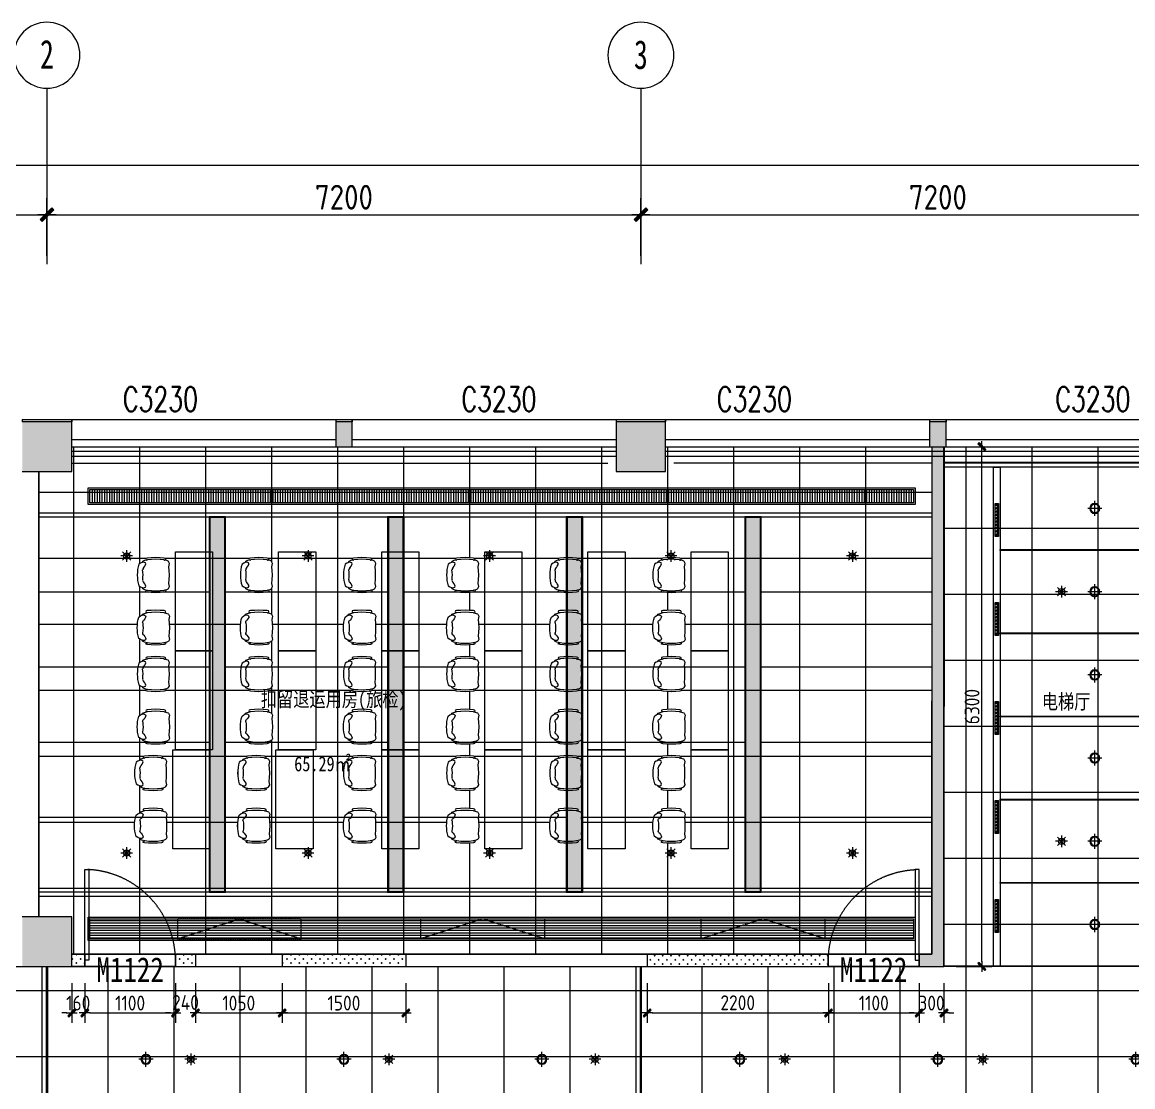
# Model space of a CAD drawing. Header units: millimetres. Extents: x 33621 to 401573, y -91663 to 133135.
# Drawn here: x 174957 to 188420, y -50768 to -37866 of the extents above; entities that cross this region are included whole.
import ezdxf
from ezdxf.enums import TextEntityAlignment as Align

# ---------------------------------------------------------------- set-up
doc = ezdxf.new("R2010")
doc.units = ezdxf.units.MM
doc.header["$LTSCALE"] = 10
for name, pattern in [('DASH', [0.35, 0.25, -0.1]), ('DASHDOT2', [0.5, 0.25, -0.125, 0, -0.125]), ('DOTE', [2.42, 2, -0.2, 0.02, -0.2]), ('HIDDEN', [0.375, 0.25, -0.125, 0, 0])]:
    doc.linetypes.add(name, pattern=pattern)
doc.layers.get('0').update_dxf_attribs({"color": 253})
doc.layers.get('Defpoints').update_dxf_attribs({"color": 250})
for name, color, linetype in [('3', 253, 'Continuous'), ('Dim【尺寸标注】', 253, 'Continuous'), ('EQUIP_喷头', 253, 'Continuous'), ('HATCH【填充】', 253, 'Continuous'), ('PUB_DIM', 253, 'Continuous'), ('SURFACE', 253, 'Continuous'), ('WINDOW_TEXT', 253, 'Continuous')]:
    doc.layers.add(name, color=color, linetype=linetype)
for name, color, linetype, lineweight in [('AXIS【轴号】', 253, 'Continuous', 0), ('COLUMN', 253, 'Continuous', 0), ('DOOR【门】', 253, 'Continuous', 0), ('DS-4BS-FINISH【墙完成线】', 253, 'Continuous', 0), ('FC-FLOOR【地材分格】', 253, 'Continuous', 0), ('FF-Door【门】', 253, 'Continuous', 0), ('FF-FURN【成品家私】', 253, 'Continuous', 0), ('PUB_HATCH', 253, 'Continuous', 0), ('RC-FCU【空调设备】', 253, 'Continuous', 0), ('RC-FIN【天花轮廓线】', 253, 'Continuous', 0), ('RC-LIGHT【天花灯具】', 253, 'Continuous', 0), ('RC-LIGHT【灯带】', 253, 'DASHDOT2', 0), ('RC-Modelling【天花造型】', 253, 'Continuous', 0), ('RC-STR【天花细线】', 253, 'Continuous', 0), ('RC-Text【天花文字】', 253, 'Continuous', 0), ('TXT【平面空间文字】', 253, 'Continuous', 0), ('WALL', 253, 'Continuous', 0), ('Wall【墙体】', 253, 'Continuous', 0), ('WINDOW', 253, 'Continuous', 0), ('新建墙体', 253, 'Continuous', 0)]:
    doc.layers.add(name, color=color, linetype=linetype, lineweight=lineweight)
doc.layers.add('DEF【不打印】', color=253, linetype='Continuous', lineweight=0, plot=False)
doc.styles.add('_TCH_WINDOW', font='SIMPLEX', dxfattribs={"bigfont": 'GBCBIG'})
doc.styles.add('CCD_DIM', font='ARCHS.SHX')
doc.styles.add('XZC', font='SIMPLEX.SHX', dxfattribs={"width": 0.7, "bigfont": 'hztxt.shx'})
doc.styles.add('宋体', font='', dxfattribs={"width": 0.7})
doc.styles.add('文字', font='')
doc.styles.get('宋体').set_extended_font_data('SimSun')
doc.styles.get('文字').set_extended_font_data('SimSun')
doc.linetypes.add('LED_LINE', pattern='A,12.7,-5.08,["LED",XZC,S=2.54,R=0,X=-2.54,Y=-1.27],-6.35', length=24.13)
doc.dimstyles.new('ZL_1：100', dxfattribs={"dimtxt": 3, "dimasz": 1, "dimexe": 2, "dimexo": 2, "dimgap": 0.6, "dimtad": 1, "dimdec": 0, "dimrnd": 5, "dimdsep": 46, "dimtxsty": 'CCD_DIM', "dimblk": 'WS-cj', "dimblk1": 'WS-cj', "dimblk2": 'WS-cj', "dimcen": 1, "dimclrd": 44, "dimclre": 44, "dimclrt": 2, "dimadec": 0, "dimazin": 2, "dimtfac": 1, "dimtdec": 0, "dimtix": 1, "dimtmove": 2, "dimatfit": 3, "dimldrblk": 'hl_arrow2', "dimfxl": 5, "dimfxlon": 1, "dimarcsym": 0})
doc.dimstyles.new('ZL_1：60', dxfattribs={"dimscale": 60, "dimtxt": 3, "dimasz": 1, "dimexe": 2, "dimexo": 2, "dimgap": 0.5, "dimtad": 1, "dimdec": 0, "dimrnd": 5, "dimdsep": 46, "dimtxsty": 'CCD_DIM', "dimblk": 'WS-cj', "dimblk1": 'WS-cj', "dimblk2": 'WS-cj', "dimcen": 0, "dimclrd": 44, "dimclre": 44, "dimclrt": 2, "dimadec": 0, "dimazin": 0, "dimtfac": 1, "dimtdec": 0, "dimtix": 1, "dimtofl": 0, "dimtmove": 2, "dimatfit": 3, "dimldrblk": 'hl_arrow2', "dimfxl": 6, "dimfxlon": 1, "dimarcsym": 0})
pattern_1 = [(45, (6829409.58, 347625.14), (-50.0000013, 50.0000013), [16, -54.71068]), (135, (6829520.896, 347625.14), (-50.0000013, -50.0000013), [16, -54.71068])]

# ---------------------------------------------------------------- blocks, each defined once
blk = doc.blocks.new('$WINLIB2D$00000004')
for p, q in [((-0.5, 0.5), (0.5, 0.5)), ((-0.5, 0.5), (-0.5, -0.5)), ((0.5, -0.5), (0.5, 0.5)), ((-0.5, 0.2406), (0.5, 0.2406)), ((-0.5, -0.5), (0.5, -0.5))]:
    blk.add_line(p, q)
blk = doc.blocks.new('ZL_08233789')
blk.add_wipeout([(-142, 0), (-102, -9), (-1, -2), (100, -9), (140, 0), (164, -12), (180, -56), (192, -46), (202, -52), (212, -156), (208, -245), (202, -285), (195, -287), (185, -283), (182, -274), (173, -304), (162, -328), (150, -332), (129, -371), (61, -387), (-1, -391), (-48, -389), (-131, -371), (-150, -337), (-164, -328), (-175, -304), (-182, -277), (-195, -287), (-201, -289), (-211, -215), (-212, -150), (-209, -102), (-204, -58), (-202, -52), (-192, -46), (-183, -49), (-181, -53), (-175, -31), (-166, -12)]).dxf.layer = 'DEF【不打印】'
blk.add_lwpolyline([(147, -337), (162, -328), (173, -304), (183, -266), (188, -219), (190, -167), (188, -115), (183, -68), (173, -31), (166, -16), (164, -12), (140, 0), (100, -9), (53, -4), (-1, -2), (-55, -4), (-102, -9), (-142, 0), (-166, -12), (-168, -16), (-175, -31), (-185, -68), (-190, -115), (-192, -167), (-190, -219), (-185, -266), (-175, -304), (-164, -328), (-149, -337)])
for points in [[(-185, -68, 1.228126), (-202, -52), (-206, -65), (-210, -114), (-213, -167), (-210, -221), (-206, -270), (-202, -285, 0.843383), (-185, -266)], [(185, -68, -1.228126), (202, -52), (206, -65), (210, -114), (213, -167), (210, -221), (206, -270), (202, -285, -0.843383), (185, -266)], [(-87, -317), (-91, -311), (-107, -299), (-124, -290), (-135, -288), (-147, -292), (-154, -302), (-157, -316), (-152, -332), (-145, -351), (-131, -371, 0.158384), (129, -371), (143, -351), (150, -332), (155, -316), (152, -302), (145, -292), (133, -288), (122, -290), (105, -299), (89, -311)], [(57, -325, 0.075705), (-65, -326)], [(89, -311), (87, -313, 0.093605)]]:
    blk.add_lwpolyline(points, format="xyb")
for centre, start, end in [((-68, -303), 215.8884, 279.0505), ((66, -304), 246.446, 335.5645)]:
    blk.add_arc(centre, 22.6, start, end)
blk = doc.blocks.new('ZL_08231918')
at = {"layer": 'FF-FURN【成品家私】'}
blk.add_lwpolyline([(225, -1300), (-225, -1300), (-225, -100), (225, -100)], close=True, dxfattribs=at)
blk = doc.blocks.new('DOOR_D01')
at = {"layer": 'FF-Door【门】'}
blk.add_lwpolyline([(-0.456, 1), (-0.456, 0), (-0.5, 0), (-0.5, 1)], close=True, dxfattribs=at)
at = {"layer": 'FF-Door【门】', "color": 8, "linetype": 'HIDDEN', "ltscale": 15}
blk.add_arc((-0.511, -0.01), 1.011, 0.5915, 87.4664, dxfattribs=at)
blk = doc.blocks.new('ZL_10267726')
at = {"layer": 'RC-LIGHT【天花灯具】'}
h = blk.add_hatch(dxfattribs=at)
h.set_pattern_fill('_USER', color=8, scale=50, angle=90, double=1, pattern_type=0)
h.set_pattern_definition([(90, (25, -500), (-50, 3e-15), []), (180, (25, -500), (-6e-15, -50), [])])
h.paths.add_polyline_path([(-25, 0), (-25, -500), (25, -500), (25, 0)])
at = {"layer": 'RC-LIGHT【天花灯具】', "color": 2}
blk.add_lwpolyline([(-25, -500), (-25, 0), (25, 0), (25, -500)], close=True, dxfattribs=at)
at = {"layer": 'RC-LIGHT【天花灯具】', "color": 1, "lineweight": -3}
for centre in [(0, -27), (0, -77), (0, -127), (0, -177), (0, -227), (0, -277), (0, -327), (0, -377), (0, -427), (0, -477)]:
    blk.add_circle(centre, 10, dxfattribs=at)
blk = doc.blocks.new('圆形筒灯')
at = {"color": 251, "linetype": 'DOTE', "ltscale": 43.504693}
blk.add_line((0, 91), (0, -91), dxfattribs=at)
at = {"color": 251, "linetype": 'DOTE', "ltscale": 41.297046}
blk.add_line((86, 0), (-86, 0), dxfattribs=at)
blk.add_ellipse((0, 0), major_axis=(-42.4, 42.4), ratio=1, start_param=2.355868237233172, end_param=8.639053544412757)
at = {"color": 251}
blk.add_ellipse((0, 0), major_axis=(35.4, 35.4), ratio=1, start_param=5.49871431692557, end_param=11.78189962410516, dxfattribs=at)
blk = doc.blocks.new('ZL_0603185999')
at = {"layer": 'RC-FIN【天花轮廓线】'}
for p, q in [((1613, 0), (-1613, 0)), ((1613, -50), (-1613, -50))]:
    blk.add_line(p, q, dxfattribs=at)
blk.add_lwpolyline([(1613, -6100), (1413, -6100), (1413, -50)], dxfattribs=at)
at = {"layer": 'RC-LIGHT【灯带】', "linetype": 'LED_LINE', "ltscale": 0.015}
blk.add_lwpolyline([(1363, -6100), (1363, -50)], dxfattribs=at)
at = {"layer": 'RC-STR【天花细线】'}
for points in [[(-933, -6100), (-1013, -6100), (-1013, -50), (-933, -50)], [(1413, -1058), (-933, -1058), (-933, -1048), (1413, -1048)], [(1413, -2067), (-933, -2067), (-933, -2057), (1413, -2057)], [(1413, -3075), (-933, -3075), (-933, -3065), (1413, -3065)], [(1413, -4083), (-933, -4083), (-933, -4073), (1413, -4073)], [(1413, -5092), (-933, -5092), (-933, -5082), (1413, -5082)], [(1413, -6100), (-1613, -6100), (-1613, -6090), (1413, -6090)]]:
    blk.add_lwpolyline(points, close=True, dxfattribs=at)
at = {"layer": 'RC-LIGHT【天花灯具】', "lineweight": -3, "xscale": 0.8, "yscale": 0.8, "zscale": 0.8, "rotation": 180}
for p in [(-973, -887), (-973, -2087), (-973, -3287), (-973, -4487), (-973, -5687)]:
    blk.add_blockref('ZL_10267726', p, dxfattribs=at)
at = {"layer": 'RC-LIGHT【天花灯具】', "xscale": -1, "rotation": 180}
for p in [(215, -549), (215, -1558), (215, -2566), (215, -3574), (215, -4583), (215, -5591)]:
    blk.add_blockref('圆形筒灯', p, dxfattribs=at)
blk = doc.blocks.new('ZL_0611000011')
at = {"layer": 'RC-LIGHT【天花灯具】'}
h = blk.add_hatch(dxfattribs=at)
h.set_pattern_fill('DOTS', color=8, scale=10)
h.set_pattern_definition([(0, (2430707.972, -1486106.821), (7.9375, 15.875), [0, -15.875])])
h.paths.add_polyline_path([(-90, -4540), (90, -4540), (90, -10), (-90, -10)])
blk.add_lwpolyline([(-100, -4550), (100, -4550), (100, 0), (-100, 0)], close=True, dxfattribs=at)
at = {"layer": 'RC-LIGHT【天花灯具】', "color": 8}
blk.add_lwpolyline([(-90, -4540), (90, -4540), (90, -10), (-90, -10)], close=True, dxfattribs=at)
blk = doc.blocks.new('hl_Axis-A1')
at = {"color": 150, "ltscale": 2}
blk.add_line((21.33, 0), (0, 0), dxfattribs=at)
at = {"color": 150}
blk.add_circle((25.33, 0), 4, dxfattribs=at)
at = {"color": 50, "style": '宋体', "width": 0.7}
blk.add_attdef('轴号', text='', height=3.5, dxfattribs=at).set_placement((25.33, 0), align=Align.MIDDLE_CENTER)
blk = doc.blocks.new('WS-cj')
blk.add_hatch(color=2).paths.add_polyline_path([(0.59, 0.82), (-0.82, -0.59), (-0.59, -0.82), (0.82, 0.59)])
at = {"color": 2, "linetype": 'ByBlock', "lineweight": 0}
for p, q in [((-1.1, 0), (0, 0)), ((0, 0), (1.1, 0))]:
    blk.add_line(p, q, dxfattribs=at)
at = {"color": 2}
blk.add_lwpolyline([(0.59, 0.82), (-0.82, -0.59), (-0.59, -0.82), (0.82, 0.59)], close=True, dxfattribs=at)
blk = doc.blocks.new('*D260')
at = {"layer": 'Defpoints', "color": 0, "transparency": 16777216}
for p in [(-37262, 2411), (-44462, 1811), (-37262, 1811)]:
    blk.add_point(p, dxfattribs=at)
at = {"layer": 'Dim【尺寸标注】', "color": 44, "lineweight": -2, "transparency": 16777216}
for p, q in [((-44462, 1911), (-44462, 2611)), ((-37262, 1911), (-37262, 2611)), ((-44362, 2411), (-37362, 2411))]:
    blk.add_line(p, q, dxfattribs=at)
at = {"layer": 'Dim【尺寸标注】', "color": 44, "lineweight": -2, "transparency": 16777216, "xscale": 100, "yscale": 100, "zscale": 100, "rotation": 180}
blk.add_blockref('WS-cj', (-44462, 2411), dxfattribs=at)
at = {"layer": 'Dim【尺寸标注】', "color": 44, "lineweight": -2, "transparency": 16777216, "xscale": 100, "yscale": 100, "zscale": 100}
blk.add_blockref('WS-cj', (-37262, 2411), dxfattribs=at)
at = {"layer": 'Dim【尺寸标注】', "color": 2, "transparency": 16777216, "insert": (-40862, 2623), "char_height": 300, "attachment_point": 5, "style": 'CCD_DIM'}
blk.add_mtext('7200', dxfattribs=at)
blk = doc.blocks.new('hl_arrow2')
at = {"color": 2}
blk.add_line((-0.22, 0), (-1, 0), dxfattribs=at)
blk.add_lwpolyline([(-0.22, 0), (-0.86, -0.69), (-0.65, -0.86), (0, 0), (-0.65, 0.86), (-0.86, 0.69)], close=True, dxfattribs=at)
blk = doc.blocks.new('*D261')
at = {"layer": 'Defpoints', "color": 0, "transparency": 16777216}
for p in [(-30062, 2411), (-37262, 1811), (-30062, 1811)]:
    blk.add_point(p, dxfattribs=at)
at = {"layer": 'Dim【尺寸标注】', "color": 44, "lineweight": -2, "transparency": 16777216}
for p, q in [((-37262, 1911), (-37262, 2611)), ((-30062, 1911), (-30062, 2611)), ((-37162, 2411), (-30162, 2411))]:
    blk.add_line(p, q, dxfattribs=at)
at = {"layer": 'Dim【尺寸标注】', "color": 44, "lineweight": -2, "transparency": 16777216, "xscale": 100, "yscale": 100, "zscale": 100, "rotation": 180}
blk.add_blockref('WS-cj', (-37262, 2411), dxfattribs=at)
at = {"layer": 'Dim【尺寸标注】', "color": 44, "lineweight": -2, "transparency": 16777216, "xscale": 100, "yscale": 100, "zscale": 100}
blk.add_blockref('WS-cj', (-30062, 2411), dxfattribs=at)
at = {"layer": 'Dim【尺寸标注】', "color": 2, "transparency": 16777216, "insert": (-33662, 2623), "char_height": 300, "attachment_point": 5, "style": 'CCD_DIM'}
blk.add_mtext('7200', dxfattribs=at)
blk = doc.blocks.new('*D262')
at = {"layer": 'Defpoints', "color": 0, "transparency": 16777216}
for p in [(-22862, 2411), (-30062, 1811), (-22862, 1811)]:
    blk.add_point(p, dxfattribs=at)
at = {"layer": 'Dim【尺寸标注】', "color": 44, "lineweight": -2, "transparency": 16777216}
for p, q in [((-30062, 1911), (-30062, 2611)), ((-22862, 1911), (-22862, 2611)), ((-29962, 2411), (-22962, 2411))]:
    blk.add_line(p, q, dxfattribs=at)
at = {"layer": 'Dim【尺寸标注】', "color": 44, "lineweight": -2, "transparency": 16777216, "xscale": 100, "yscale": 100, "zscale": 100, "rotation": 180}
blk.add_blockref('WS-cj', (-30062, 2411), dxfattribs=at)
at = {"layer": 'Dim【尺寸标注】', "color": 44, "lineweight": -2, "transparency": 16777216, "xscale": 100, "yscale": 100, "zscale": 100}
blk.add_blockref('WS-cj', (-22862, 2411), dxfattribs=at)
at = {"layer": 'Dim【尺寸标注】', "color": 2, "transparency": 16777216, "insert": (-26462, 2623), "char_height": 300, "attachment_point": 5, "style": 'CCD_DIM'}
blk.add_mtext('7200', dxfattribs=at)
blk = doc.blocks.new('*D273')
at = {"layer": 'Defpoints', "color": 0, "transparency": 16777216}
for p in [(49138, 3011), (-44462, 1811), (49138, 1811)]:
    blk.add_point(p, dxfattribs=at)
at = {"layer": 'Dim【尺寸标注】', "color": 44, "lineweight": -2, "transparency": 16777216}
for p, q in [((-44462, 2511), (-44462, 3211)), ((49138, 2511), (49138, 3211)), ((-44362, 3011), (49038, 3011))]:
    blk.add_line(p, q, dxfattribs=at)
at = {"layer": 'Dim【尺寸标注】', "color": 44, "lineweight": -2, "transparency": 16777216, "xscale": 100, "yscale": 100, "zscale": 100, "rotation": 180}
blk.add_blockref('WS-cj', (-44462, 3011), dxfattribs=at)
at = {"layer": 'Dim【尺寸标注】', "color": 44, "lineweight": -2, "transparency": 16777216, "xscale": 100, "yscale": 100, "zscale": 100}
blk.add_blockref('WS-cj', (49138, 3011), dxfattribs=at)
at = {"layer": 'Dim【尺寸标注】', "color": 2, "transparency": 16777216, "insert": (2338, 3217), "char_height": 300, "attachment_point": 5, "style": 'CCD_DIM'}
blk.add_mtext('93600', dxfattribs=at)
blk = doc.blocks.new('*D347')
at = {"layer": 'Defpoints', "color": 0, "transparency": 16777216}
for p in [(175557, -49394), (175715, -49394), (175715, -49874)]:
    blk.add_point(p, dxfattribs=at)
at = {"layer": '新建墙体', "color": 44, "lineweight": -2, "transparency": 16777216}
for p, q in [((175557, -49514), (175557, -49994)), ((175715, -49514), (175715, -49994)), ((175497, -49874), (175437, -49874)), ((175775, -49874), (175835, -49874))]:
    blk.add_line(p, q, dxfattribs=at)
at = {"layer": '新建墙体', "color": 44, "lineweight": -2, "transparency": 16777216, "xscale": 60, "yscale": 60, "zscale": 60}
blk.add_blockref('WS-cj', (175557, -49874), dxfattribs=at)
at = {"layer": '新建墙体', "color": 44, "lineweight": -2, "transparency": 16777216, "xscale": 60, "yscale": 60, "zscale": 60, "rotation": 180}
blk.add_blockref('WS-cj', (175715, -49874), dxfattribs=at)
at = {"layer": '新建墙体', "color": 2, "transparency": 16777216, "insert": (175636, -49754), "char_height": 180, "attachment_point": 5, "style": 'CCD_DIM'}
blk.add_mtext('160', dxfattribs=at)
blk = doc.blocks.new('*D348')
at = {"layer": 'Defpoints', "color": 0, "transparency": 16777216}
for p in [(175715, -49394), (176815, -49394), (176815, -49874)]:
    blk.add_point(p, dxfattribs=at)
at = {"layer": '新建墙体', "color": 44, "lineweight": -2, "transparency": 16777216}
for p, q in [((175715, -49514), (175715, -49994)), ((176815, -49514), (176815, -49994)), ((175775, -49874), (176755, -49874))]:
    blk.add_line(p, q, dxfattribs=at)
at = {"layer": '新建墙体', "color": 44, "lineweight": -2, "transparency": 16777216, "xscale": 60, "yscale": 60, "zscale": 60, "rotation": 180}
blk.add_blockref('WS-cj', (175715, -49874), dxfattribs=at)
at = {"layer": '新建墙体', "color": 44, "lineweight": -2, "transparency": 16777216, "xscale": 60, "yscale": 60, "zscale": 60}
blk.add_blockref('WS-cj', (176815, -49874), dxfattribs=at)
at = {"layer": '新建墙体', "color": 2, "transparency": 16777216, "insert": (176265, -49754), "char_height": 180, "attachment_point": 5, "style": 'CCD_DIM'}
blk.add_mtext('1100', dxfattribs=at)
blk = doc.blocks.new('*D349')
at = {"layer": 'Defpoints', "color": 0, "transparency": 16777216}
for p in [(176815, -49394), (177057, -49394), (177057, -49874)]:
    blk.add_point(p, dxfattribs=at)
at = {"layer": '新建墙体', "color": 44, "lineweight": -2, "transparency": 16777216}
for p, q in [((176815, -49514), (176815, -49994)), ((177057, -49514), (177057, -49994)), ((176755, -49874), (176695, -49874)), ((177117, -49874), (177177, -49874))]:
    blk.add_line(p, q, dxfattribs=at)
at = {"layer": '新建墙体', "color": 44, "lineweight": -2, "transparency": 16777216, "xscale": 60, "yscale": 60, "zscale": 60}
blk.add_blockref('WS-cj', (176815, -49874), dxfattribs=at)
at = {"layer": '新建墙体', "color": 44, "lineweight": -2, "transparency": 16777216, "xscale": 60, "yscale": 60, "zscale": 60, "rotation": 180}
blk.add_blockref('WS-cj', (177057, -49874), dxfattribs=at)
at = {"layer": '新建墙体', "color": 2, "transparency": 16777216, "insert": (176936, -49747), "char_height": 180, "attachment_point": 5, "style": 'CCD_DIM'}
blk.add_mtext('240', dxfattribs=at)
blk = doc.blocks.new('*D350')
at = {"layer": 'Defpoints', "color": 0, "transparency": 16777216}
for p in [(177057, -49394), (178107, -49394), (178107, -49874)]:
    blk.add_point(p, dxfattribs=at)
at = {"layer": '新建墙体', "color": 44, "lineweight": -2, "transparency": 16777216}
for p, q in [((177057, -49514), (177057, -49994)), ((178107, -49514), (178107, -49994)), ((177117, -49874), (178047, -49874))]:
    blk.add_line(p, q, dxfattribs=at)
at = {"layer": '新建墙体', "color": 44, "lineweight": -2, "transparency": 16777216, "xscale": 60, "yscale": 60, "zscale": 60, "rotation": 180}
blk.add_blockref('WS-cj', (177057, -49874), dxfattribs=at)
at = {"layer": '新建墙体', "color": 44, "lineweight": -2, "transparency": 16777216, "xscale": 60, "yscale": 60, "zscale": 60}
blk.add_blockref('WS-cj', (178107, -49874), dxfattribs=at)
at = {"layer": '新建墙体', "color": 2, "transparency": 16777216, "insert": (177582, -49754), "char_height": 180, "attachment_point": 5, "style": 'CCD_DIM'}
blk.add_mtext('1050', dxfattribs=at)
blk = doc.blocks.new('*D351')
at = {"layer": 'Defpoints', "color": 0, "transparency": 16777216}
for p in [(178107, -49394), (179607, -49394), (179607, -49874)]:
    blk.add_point(p, dxfattribs=at)
at = {"layer": '新建墙体', "color": 44, "lineweight": -2, "transparency": 16777216}
for p, q in [((178107, -49514), (178107, -49994)), ((179607, -49514), (179607, -49994)), ((178167, -49874), (179547, -49874))]:
    blk.add_line(p, q, dxfattribs=at)
at = {"layer": '新建墙体', "color": 44, "lineweight": -2, "transparency": 16777216, "xscale": 60, "yscale": 60, "zscale": 60, "rotation": 180}
blk.add_blockref('WS-cj', (178107, -49874), dxfattribs=at)
at = {"layer": '新建墙体', "color": 44, "lineweight": -2, "transparency": 16777216, "xscale": 60, "yscale": 60, "zscale": 60}
blk.add_blockref('WS-cj', (179607, -49874), dxfattribs=at)
at = {"layer": '新建墙体', "color": 2, "transparency": 16777216, "insert": (178857, -49754), "char_height": 180, "attachment_point": 5, "style": 'CCD_DIM'}
blk.add_mtext('1500', dxfattribs=at)
blk = doc.blocks.new('*D352')
at = {"layer": 'Defpoints', "color": 0, "transparency": 16777216}
for p in [(182532, -49394), (184731, -49394), (184731, -49874)]:
    blk.add_point(p, dxfattribs=at)
at = {"layer": '新建墙体', "color": 44, "lineweight": -2, "transparency": 16777216}
for p, q in [((182532, -49514), (182532, -49994)), ((184731, -49514), (184731, -49994)), ((182592, -49874), (184671, -49874))]:
    blk.add_line(p, q, dxfattribs=at)
at = {"layer": '新建墙体', "color": 44, "lineweight": -2, "transparency": 16777216, "xscale": 60, "yscale": 60, "zscale": 60, "rotation": 180}
blk.add_blockref('WS-cj', (182532, -49874), dxfattribs=at)
at = {"layer": '新建墙体', "color": 44, "lineweight": -2, "transparency": 16777216, "xscale": 60, "yscale": 60, "zscale": 60}
blk.add_blockref('WS-cj', (184731, -49874), dxfattribs=at)
at = {"layer": '新建墙体', "color": 2, "transparency": 16777216, "insert": (183631, -49750), "char_height": 180, "attachment_point": 5, "style": 'CCD_DIM'}
blk.add_mtext('2200', dxfattribs=at)
blk = doc.blocks.new('*D353')
at = {"layer": 'Defpoints', "color": 0, "transparency": 16777216}
for p in [(184731, -49394), (185829, -49394), (185829, -49874)]:
    blk.add_point(p, dxfattribs=at)
at = {"layer": '新建墙体', "color": 44, "lineweight": -2, "transparency": 16777216}
for p, q in [((184731, -49514), (184731, -49994)), ((185829, -49514), (185829, -49994)), ((184791, -49874), (185769, -49874))]:
    blk.add_line(p, q, dxfattribs=at)
at = {"layer": '新建墙体', "color": 44, "lineweight": -2, "transparency": 16777216, "xscale": 60, "yscale": 60, "zscale": 60, "rotation": 180}
blk.add_blockref('WS-cj', (184731, -49874), dxfattribs=at)
at = {"layer": '新建墙体', "color": 44, "lineweight": -2, "transparency": 16777216, "xscale": 60, "yscale": 60, "zscale": 60}
blk.add_blockref('WS-cj', (185829, -49874), dxfattribs=at)
at = {"layer": '新建墙体', "color": 2, "transparency": 16777216, "insert": (185280, -49754), "char_height": 180, "attachment_point": 5, "style": 'CCD_DIM'}
blk.add_mtext('1100', dxfattribs=at)
blk = doc.blocks.new('*D354')
at = {"layer": 'Defpoints', "color": 0, "transparency": 16777216}
for p in [(185829, -49394), (186131, -49394), (186131, -49874)]:
    blk.add_point(p, dxfattribs=at)
at = {"layer": '新建墙体', "color": 44, "lineweight": -2, "transparency": 16777216}
for p, q in [((185829, -49514), (185829, -49994)), ((186131, -49514), (186131, -49994)), ((185769, -49874), (185709, -49874)), ((186191, -49874), (186251, -49874))]:
    blk.add_line(p, q, dxfattribs=at)
at = {"layer": '新建墙体', "color": 44, "lineweight": -2, "transparency": 16777216, "xscale": 60, "yscale": 60, "zscale": 60}
blk.add_blockref('WS-cj', (185829, -49874), dxfattribs=at)
at = {"layer": '新建墙体', "color": 44, "lineweight": -2, "transparency": 16777216, "xscale": 60, "yscale": 60, "zscale": 60, "rotation": 180}
blk.add_blockref('WS-cj', (186131, -49874), dxfattribs=at)
at = {"layer": '新建墙体', "color": 2, "transparency": 16777216, "insert": (185980, -49754), "char_height": 180, "attachment_point": 5, "style": 'CCD_DIM'}
blk.add_mtext('300', dxfattribs=at)
blk = doc.blocks.new('*D355')
at = {"layer": 'Defpoints', "color": 0, "transparency": 16777216}
for p in [(186157, -43011), (186591, -43011), (186157, -49311)]:
    blk.add_point(p, dxfattribs=at)
at = {"layer": '新建墙体', "color": 44, "lineweight": -2, "transparency": 16777216}
for p, q in [((186277, -43011), (186711, -43011)), ((186591, -49251), (186591, -43071)), ((186277, -49311), (186711, -49311))]:
    blk.add_line(p, q, dxfattribs=at)
at = {"layer": '新建墙体', "color": 44, "lineweight": -2, "transparency": 16777216, "xscale": 60, "yscale": 60, "zscale": 60}
for p, rotation in [((186591, -43011), 90), ((186591, -49311), 270)]:
    blk.add_blockref('WS-cj', p, dxfattribs=dict(at, rotation=rotation))
at = {"layer": '新建墙体', "color": 2, "transparency": 16777216, "insert": (186471, -46161), "char_height": 180, "attachment_point": 5, "rotation": 90, "style": 'CCD_DIM'}
blk.add_mtext('6300', dxfattribs=at)
blk = doc.blocks.new('$TwtSys$00000125')
at = {"color": 9}
for p, q in [((0.57, 0), (-0.57, 0)), ((0.4, -0.4), (-0.4, 0.4)), ((-0.4, -0.4), (0.4, 0.4)), ((0, 0.57), (0, -0.57))]:
    blk.add_line(p, q, dxfattribs=at)
at = {"color": 8}
blk.add_circle((0, 0), 0.3, dxfattribs=at)
blk = doc.blocks.new('ZL_061117299')
at = {"layer": 'AXIS【轴号】'}
ref = blk.add_blockref('hl_Axis-A1', (-37262.3, 1810.8), dxfattribs=dict(at, xscale=-100, yscale=100, zscale=100, rotation=270))
ref.add_attrib('轴号', '2', dxfattribs={"layer": '0', "color": 2, "height": 350, "style": '宋体', "width": 0.7}).set_placement((-37262.3, 4355.8), align=Align.MIDDLE_CENTER)
ref = blk.add_blockref('hl_Axis-A1', (-30062.3, 1810.8), dxfattribs=dict(at, xscale=-100, yscale=100, zscale=100, rotation=270))
ref.add_attrib('轴号', '3', dxfattribs={"layer": '0', "color": 2, "height": 350, "style": '宋体', "width": 0.7}).set_placement((-30062.3, 4351.9), align=Align.MIDDLE_CENTER)
at = {"layer": 'Dim【尺寸标注】'}
for p1, p2, distance, picture, middle in [((-44462.3, 1810.8), (49137.7, 1810.8), 1200, '*D273', (2337.7, 3217)), ((-44462.3, 1810.8), (-37262.3, 1810.8), 600, '*D260', (-40862.3, 2623.3)), ((-37262.3, 1810.8), (-30062.3, 1810.8), 600, '*D261', (-33662.3, 2623.3)), ((-30062.3, 1810.8), (-22862.3, 1810.8), 600, '*D262', (-26462.3, 2623.3))]:
    dim = blk.add_aligned_dim(p1=p1, p2=p2, distance=distance, dimstyle='ZL_1：100', dxfattribs=at)
    dim.commit()
    dim.dimension.update_dxf_attribs({"geometry": picture, "text_midpoint": middle})

msp = doc.modelspace()

# ---------------------------------------------------------------- hatches: boundary and pattern name
at = {"layer": 'FC-FLOOR【地材分格】'}
h = msp.add_hatch(dxfattribs=at)
h.set_pattern_fill('_USER', color=256, scale=800, double=1, pattern_type=0)
h.set_pattern_definition([(0, (0, 0), (0, 800), []), (90, (0, 0), (-800, 5e-14), [])])
h.paths.add_polyline_path([(214931.7, -43010.6), (218156.7, -43010.6), (218156.7, -49310.6), (232781.7, -49310.6), (232781.7, -51076.7), (232556.7, -51076.7), (232556.7, -51569.3), (225956.7, -51569.3), (225956.7, -51110.6), (225356.7, -51110.6), (225356.7, -51569.3), (218756.7, -51560.6), (218756.7, -51110.6), (218156.7, -51110.6), (218156.7, -51560.6), (211556.7, -51560.6), (211556.7, -51110.6), (210956.7, -51110.6), (210956.7, -51560.6), (204356.7, -51560.6), (204356.7, -51110.6), (203756.7, -51110.6), (203756.7, -51560.6), (197156.7, -51560.6), (197156.7, -51110.6), (196556.7, -51110.6), (196556.7, -51560.6), (189956.7, -51560.6), (189956.7, -51110.6), (189356.7, -51110.6), (189356.7, -51560.6), (182756.7, -51560.6), (182756.7, -51110.6), (182156.7, -51110.6), (182156.7, -51560.6), (175556.7, -51560.6), (175556.7, -51110.6), (174956.7, -51110.6), (174956.7, -51560.6), (168356.7, -51560.6), (168356.7, -49340.6), (168356.7, -49310.6), (186131.2, -49310.6), (186131.2, -43010.6), (189356.7, -43010.6), (189356.7, -49310.6), (214931.7, -49310.6), (214931.7, -43310.6)])
h = msp.add_hatch(dxfattribs=at)
h.set_pattern_fill('_USER', color=256, scale=800, double=1, pattern_type=0)
h.set_pattern_definition([(0, (185981.7, -49160.56), (0, 800), []), (90, (185981.7, -49160.56), (-800, 5e-14), [])])
h.paths.add_polyline_path([(175556.7, -43010.6), (182156.7, -43010.6), (182156.7, -43310.6), (182756.7, -43310.6), (182756.7, -43010.6), (185981.7, -43010.6), (185981.7, -49160.6), (175556.7, -49160.6), (175556.7, -48710.6), (175156.7, -48710.6), (175156.7, -43310.6), (175556.7, -43310.6)])
at = {"layer": 'PUB_HATCH'}
for points in [[(174956.7, -43310.6), (175556.7, -43310.6), (175556.7, -42710.6), (174956.7, -42710.6)], [(178756.7, -43010.6), (178956.7, -43010.6), (178956.7, -42710.6), (178756.7, -42710.6)], [(182156.7, -43310.6), (182756.7, -43310.6), (182756.7, -42710.6), (182156.7, -42710.6)], [(185956.7, -43010.6), (186156.7, -43010.6), (186156.7, -42710.6), (185956.7, -42710.6)], [(174956.7, -49310.6), (175556.7, -49310.6), (175556.7, -48710.6), (174956.7, -48710.6)]]:
    msp.add_hatch(color=256, dxfattribs=at).paths.add_polyline_path(points)
at = {"layer": 'RC-FCU【空调设备】'}
h = msp.add_hatch(dxfattribs=at)
h.set_pattern_fill('_USER', color=8, scale=30, angle=90, pattern_type=0)
h.set_pattern_definition([(90, (-2204962.58, 1500525.306), (-30, 2e-15), [])])
h.paths.add_polyline_path([(175776.7, -43530.6), (175776.7, -43690.6), (185761.7, -43690.6), (185761.7, -43530.6)])
h = msp.add_hatch(dxfattribs=at)
h.set_pattern_fill('_USER', color=8, scale=30, angle=180, pattern_type=0)
h.set_pattern_definition([(180, (6107699.454, 1148967.944), (-4e-15, -30), [])])
h.paths.add_polyline_path([(175776.7, -48734.4), (175776.7, -48974.4), (185761.7, -48974.4), (185761.7, -48734.4)])
at = {"layer": '新建墙体'}
h = msp.add_hatch(dxfattribs=at)
h.set_pattern_fill('石膏板', color=256, scale=20, pattern_type=2)
h.set_pattern_definition(pattern_1)
h.paths.add_polyline_path([(186131.7, -43010.6), (185981.7, -43010.6), (185981.2, -49160.6), (185828.9, -49160.6), (185828.9, -49235.6), (185828.9, -49310.6), (186131.2, -49310.6)])
h = msp.add_hatch(dxfattribs=at)
h.set_pattern_fill('石膏板', color=256, scale=20, pattern_type=2)
h.set_pattern_definition(pattern_1)
h.paths.add_polyline_path([(175715.3, -49160.6), (175556.7, -49160.6), (175556.7, -49310.6), (175715.3, -49310.6)])
h = msp.add_hatch(dxfattribs=at)
h.set_pattern_fill('石膏板', color=256, scale=20, pattern_type=2)
h.set_pattern_definition(pattern_1)
h.paths.add_polyline_path([(177056.7, -49160.6), (176815.3, -49160.6), (176815.3, -49310.6), (177056.7, -49310.6)])
h = msp.add_hatch(dxfattribs=at)
h.set_pattern_fill('石膏板', color=256, scale=20, pattern_type=2)
h.set_pattern_definition(pattern_1)
h.paths.add_polyline_path([(178106.7, -49160.6), (179606.7, -49160.6), (179606.7, -49310.6), (178106.7, -49310.6)])
h = msp.add_hatch(dxfattribs=at)
h.set_pattern_fill('石膏板', color=256, scale=20, pattern_type=2)
h.set_pattern_definition([(45, (16.99, 14.34), (-50.000001, 50.000001), [16, -54.71068]), (135, (128.304, 14.34), (-50.000001, -50.000001), [16, -54.71068])])
h.paths.add_polyline_path([(182531.7, -49310.6), (184728.9, -49310.6), (184728.9, -49160.6), (182531.7, -49160.6)])

# ---------------------------------------------------------------- linework, layer by layer
at = {"layer": '3'}
for p, q in [((182156.7, -43070.6), (175556.7, -43070.6)), ((189356.7, -43070.6), (182756.7, -43070.6)), ((182156.7, -43130.6), (175556.7, -43130.6)), ((189356.7, -43130.6), (182756.7, -43130.6))]:
    msp.add_line(p, q, dxfattribs=at)
at = {"layer": 'COLUMN'}
for p, q in [((175556.7, -42710.6), (174956.7, -42710.6)), ((182756.7, -42710.6), (182156.7, -42710.6)), ((175556.7, -43310.6), (175556.7, -43010.6)), ((182156.7, -43010.6), (182156.7, -43310.6)), ((182756.7, -43310.6), (182756.7, -43010.6)), ((174956.7, -43310.6), (175556.7, -43310.6)), ((182156.7, -43310.6), (182756.7, -43310.6)), ((175556.7, -48710.6), (174956.7, -48710.6)), ((175556.7, -49310.6), (175556.7, -48710.6)), ((174956.7, -49310.6), (175556.7, -49310.6))]:
    msp.add_line(p, q, dxfattribs=at)
at = {"layer": 'HATCH【填充】', "color": 3}
for p, q in [((177056.7, -49160.6), (177056.7, -49310.6)), ((178106.7, -49160.6), (178106.7, -49310.6)), ((179606.7, -49160.6), (179606.7, -49310.6)), ((182531.7, -49160.6), (182531.7, -49310.6))]:
    msp.add_line(p, q, dxfattribs=at)
at = {"layer": 'RC-FCU【空调设备】'}
for points in [[(185781.7, -43510.6), (185781.7, -43710.6), (175756.7, -43710.6), (175756.7, -43510.6)], [(185781.7, -48714.4), (185781.7, -48994.4), (175756.7, -48994.4), (175756.7, -48714.4)]]:
    msp.add_lwpolyline(points, close=True, dxfattribs=at)
at = {"layer": 'RC-FCU【空调设备】', "color": 8}
for points in [[(185761.7, -43530.6), (185761.7, -43690.6), (175776.7, -43690.6), (175776.7, -43530.6)], [(185761.7, -48734.4), (185761.7, -48974.4), (175776.7, -48974.4), (175776.7, -48734.4)]]:
    msp.add_lwpolyline(points, close=True, dxfattribs=at)
at = {"layer": 'RC-FCU【空调设备】', "color": 8, "linetype": 'DASH'}
for points in [[(176839, -48734.4), (176839, -48974.4), (178339, -48974.4), (178339, -48734.4)], [(181287.3, -48734.4), (181287.3, -48974.4), (179787.3, -48974.4), (179787.3, -48734.4)], [(184688.1, -48734.4), (184688.1, -48974.4), (183188.1, -48974.4), (183188.1, -48734.4)]]:
    msp.add_lwpolyline(points, close=True, dxfattribs=at)
for points in [[(176839, -48974.4), (177589, -48734.4), (178339, -48974.4)], [(181287.3, -48974.4), (180537.3, -48734.4), (179787.3, -48974.4)], [(184688.1, -48974.4), (183938.1, -48734.4), (183188.1, -48974.4)]]:
    msp.add_lwpolyline(points, dxfattribs=at)
at = {"layer": 'RC-FIN【天花轮廓线】'}
for p, q in [((175556.7, -43210.6), (182056.7, -43210.6)), ((185981.7, -43210.6), (182856.7, -43210.6)), ((175156.7, -43810.6), (185981.7, -43810.6)), ((175156.7, -43860.6), (185981.7, -43860.6)), ((185981.3, -48410.6), (175156.7, -48410.6)), ((185981.3, -48460.6), (175156.7, -48460.6))]:
    msp.add_line(p, q, dxfattribs=at)
for points in [[(177221.7, -48410.6), (177421.7, -48410.6), (177421.7, -43860.6), (177221.7, -43860.6)], [(179386.7, -48410.6), (179586.7, -48410.6), (179586.7, -43860.6), (179386.7, -43860.6)], [(183716.7, -48410.6), (183916.7, -48410.6), (183916.7, -43860.6), (183716.7, -43860.6)], [(175715.3, -49160.6), (176815.3, -49160.6), (176815.3, -49310.6), (175715.3, -49310.6)], [(184728.9, -49160.6), (185828.9, -49160.6), (185828.9, -49310.6), (184728.9, -49310.6)]]:
    msp.add_lwpolyline(points, close=True, dxfattribs=at)
at = {"layer": 'RC-STR【天花细线】'}
for p, q in [((183916.7, -44770.6), (185981.6, -44770.6)), ((183916.7, -45680.6), (185981.5, -45680.6)), ((183916.7, -46590.6), (185981.4, -46590.6)), ((183916.7, -47500.6), (185981.4, -47500.6))]:
    msp.add_line(p, q, dxfattribs=at)
for points in [[(175251.7, -49310.6), (175261.7, -49310.6), (175261.7, -51110.6), (175251.7, -51110.6)], [(182451.7, -49310.6), (182461.7, -49310.6), (182461.7, -51110.6), (182451.7, -51110.6)]]:
    msp.add_lwpolyline(points, close=True, dxfattribs=at)
at = {"layer": 'SURFACE'}
for p, q in [((174956.7, -42680.6), (174956.7, -42710.6)), ((174956.7, -42680.6), (175256.7, -42680.6)), ((175256.7, -42680.6), (175556.7, -42680.6)), ((175556.7, -42680.6), (175556.7, -42710.6)), ((178756.7, -42680.6), (178756.7, -42710.6)), ((178756.7, -42680.6), (178956.7, -42680.6)), ((178956.7, -42680.6), (178956.7, -42710.6)), ((182156.7, -42680.6), (182156.7, -42710.6)), ((182156.7, -42680.6), (182456.7, -42680.6)), ((182456.7, -42680.6), (182756.7, -42680.6)), ((182756.7, -42680.6), (182756.7, -42710.6)), ((185956.7, -42680.6), (185956.7, -42710.6)), ((185956.7, -42680.6), (186156.7, -42680.6)), ((186156.7, -42680.6), (186156.7, -42710.6))]:
    msp.add_line(p, q, dxfattribs=at)
at = {"layer": 'WALL'}
for p, q in [((178956.7, -42710.6), (178756.7, -42710.6)), ((178756.7, -42710.6), (178756.7, -43010.6)), ((178956.7, -43010.6), (178956.7, -42710.6)), ((186156.7, -42710.6), (185956.7, -42710.6)), ((185956.7, -42710.6), (185956.7, -43010.6)), ((186156.7, -43010.6), (186156.7, -42710.6)), ((178756.7, -43010.6), (178956.7, -43010.6)), ((185956.7, -43010.6), (186156.7, -43010.6)), ((175156.7, -43310.6), (175156.7, -48710.6))]:
    msp.add_line(p, q, dxfattribs=at)
at = {"layer": 'Wall【墙体】', "color": 9}
for p, q in [((185981.7, -43010.6), (185981.2, -49160.6)), ((186131.7, -43010.6), (186131.2, -49310.6)), ((175715.3, -49160.6), (175556.7, -49160.6)), ((175715.3, -49160.6), (175715.3, -49310.6)), ((184732.2, -49160.6), (176815.3, -49160.6)), ((176815.3, -49310.6), (176815.3, -49160.6)), ((184728.9, -49160.6), (184728.9, -49310.6)), ((185981.2, -49160.6), (185780, -49160.6)), ((185828.9, -49310.6), (185828.9, -49160.6)), ((175715.3, -49310.6), (175556.7, -49310.6)), ((176815.3, -49310.6), (184730.7, -49310.6)), ((185828.9, -49310.6), (186131.2, -49310.6))]:
    msp.add_line(p, q, dxfattribs=at)

# ---------------------------------------------------------------- block references
at = {"layer": 'DOOR【门】'}
ref = msp.add_blockref('DOOR_D01', (176265.3, -49235.6), dxfattribs=dict(at, xscale=1100, yscale=1100, zscale=1100))
ref.add_attrib('A', 'M1122', dxfattribs={"layer": 'TXT【平面空间文字】', "height": 300, "rotation": 360, "style": '文字', "width": 0.8}).set_placement((176265.3, -49348.1), align=Align.MIDDLE)
ref = msp.add_blockref('DOOR_D01', (185278.9, -49235.6), dxfattribs=dict(at, xscale=-1100, yscale=1100, zscale=1100))
ref.add_attrib('A', 'M1122', dxfattribs={"layer": 'TXT【平面空间文字】', "height": 300, "style": '文字', "width": 0.8}).set_placement((185278.9, -49348.1), align=Align.MIDDLE)
at = {"layer": 'DS-4BS-FINISH【墙完成线】'}
for p in [(177321.7, -43860.6), (179486.7, -43860.6), (183816.7, -43860.6)]:
    msp.add_blockref('ZL_0611000011', p, dxfattribs=at)
at = {"layer": 'EQUIP_喷头', "xscale": 125, "yscale": 125, "zscale": 125}
for p in [(178421.7, -44335.6), (185021.7, -44335.6), (187556, -44768.1), (187556, -47793.1), (178421.7, -47935.6), (185021.7, -47935.6), (177001, -50435.6), (179401, -50435.6), (181901, -50435.6), (184201, -50435.6), (186601, -50435.6)]:
    msp.add_blockref('$TwtSys$00000125', p, dxfattribs=at)
at = {"layer": 'FF-FURN【成品家私】', "ltscale": 1000, "rotation": 180}
for p in [(177040.2, -45585.6), (178290.2, -45585.6), (179540.2, -45585.6), (180790.2, -45585.6), (182040.2, -45585.6), (183290.2, -45585.6), (177040.2, -46785.6), (178290.2, -46785.6), (179540.2, -46785.6), (180790.2, -46785.6), (182040.2, -46785.6), (183290.2, -46785.6), (177007.3, -47985.6), (178257.3, -47985.6), (179540.2, -47985.6), (180790.2, -47985.6), (182040.2, -47985.6), (183290.2, -47985.6)]:
    msp.add_blockref('ZL_08231918', p, dxfattribs=at)
at = {"layer": 'RC-LIGHT【天花灯具】', "xscale": -1, "rotation": 180}
for p in [(176456.7, -50435.6), (178856.7, -50435.6), (181256.7, -50435.6), (183656.7, -50435.6), (186056.7, -50435.6), (188456.7, -50435.6)]:
    msp.add_blockref('圆形筒灯', p, dxfattribs=at)
at = {"layer": 'RC-Modelling【天花造型】'}
msp.add_blockref('ZL_0603185999', (187744.2, -43210.6), dxfattribs=at)
at = {"layer": 'WINDOW'}
ref = msp.add_blockref('$WINLIB2D$00000004', (177156.7, -42845.6), dxfattribs=dict(at, xscale=3200, yscale=-330, zscale=3200))
ref.add_attrib('A', 'C3230', (176178.3, -42584.3), dxfattribs={"layer": 'WINDOW_TEXT', "height": 297.5, "style": '_TCH_WINDOW', "width": 0.705882})
ref = msp.add_blockref('$WINLIB2D$00000004', (180556.7, -42845.6), dxfattribs=dict(at, xscale=3200, yscale=-330, zscale=3200))
ref.add_attrib('A', 'C3230', (180281.6, -42584.3), dxfattribs={"layer": 'WINDOW_TEXT', "height": 297.5, "style": '_TCH_WINDOW', "width": 0.705882})
ref = msp.add_blockref('$WINLIB2D$00000004', (184356.7, -42845.6), dxfattribs=dict(at, xscale=3200, yscale=-330, zscale=3200))
ref.add_attrib('A', 'C3230', (183378.3, -42584.3), dxfattribs={"layer": 'WINDOW_TEXT', "height": 297.5, "style": '_TCH_WINDOW', "width": 0.705882})
ref = msp.add_blockref('$WINLIB2D$00000004', (187756.7, -42845.6), dxfattribs=dict(at, xscale=3200, yscale=-330, zscale=3200))
ref.add_attrib('A', 'C3230', (187481.6, -42584.3), dxfattribs={"layer": 'WINDOW_TEXT', "height": 297.5, "style": '_TCH_WINDOW', "width": 0.705882})

# ---------------------------------------------------------------- texts
at = {"layer": 'RC-Text【天花文字】', "style": '文字', "width": 0.8}
msp.add_text('电梯厅', height=180, dxfattribs=at).set_placement((187316.9, -46190.1))

# ---------------------------------------------------------------- dimensions: what is measured, and where the dimension line sits
at = {"layer": '新建墙体'}
dim = msp.add_linear_dim(base=(186590.7, -43010.6), p1=(186156.7, -49310.6), p2=(186156.7, -43010.6), angle=90, dimstyle='ZL_1：60', dxfattribs=at)
dim.commit()
dim.dimension.update_dxf_attribs({"geometry": '*D355', "text_midpoint": (186470.7, -46160.6)})
for base, p1, p2, picture, middle in [((175715.3, -49874), (175556.7, -49394), (175715.3, -49394), '*D347', (175636, -49754)), ((176815.3, -49874), (175715.3, -49394), (176815.3, -49394), '*D348', (176265.3, -49754)), ((177056.7, -49874), (176815.3, -49394), (177056.7, -49394), '*D349', (176936, -49746.5)), ((178106.7, -49874), (177056.7, -49394), (178106.7, -49394), '*D350', (177581.7, -49754)), ((179606.7, -49874), (178106.7, -49394), (179606.7, -49394), '*D351', (178856.7, -49754)), ((184730.7, -49874), (182531.7, -49394), (184730.7, -49394), '*D352', (183631.2, -49750.3)), ((185828.9, -49874), (184730.7, -49394), (185828.9, -49394), '*D353', (185279.8, -49754)), ((186131.2, -49874), (185828.9, -49394), (186131.2, -49394), '*D354', (185980.1, -49754))]:
    dim = msp.add_linear_dim(base=base, p1=p1, p2=p2, dimstyle='ZL_1：60', dxfattribs=at)
    dim.commit()
    dim.dimension.update_dxf_attribs({"geometry": picture, "text_midpoint": middle})

# ---------------------------------------------------------------- next in the draw order: block references
at = {"layer": 'FF-FURN【成品家私】', "rotation": 270}
for p in [(176742.7, -44567.1), (177992.7, -44567.1), (179242.7, -44567.1), (180492.7, -44567.1), (181742.7, -44567.1), (182992.7, -44567.1), (176742.7, -45767.1), (177992.7, -45767.1), (179242.7, -45767.1), (180492.7, -45767.1), (181742.7, -45767.1), (182992.7, -45767.1), (176709.8, -46967.1), (177959.8, -46967.1), (179242.7, -46967.1), (180492.7, -46967.1), (181742.7, -46967.1), (182992.7, -46967.1)]:
    msp.add_blockref('ZL_08233789', p, dxfattribs=at)
at = {"layer": 'FF-FURN【成品家私】', "xscale": -1, "rotation": 270}
for p in [(176742.7, -45204.1), (177992.7, -45204.1), (179242.7, -45204.1), (180492.7, -45204.1), (181742.7, -45204.1), (182992.7, -45204.1), (176742.7, -46404.1), (177992.7, -46404.1), (179242.7, -46404.1), (180492.7, -46404.1), (181742.7, -46404.1), (182992.7, -46404.1), (176709.8, -47604.1), (177959.8, -47604.1), (179242.7, -47604.1), (180492.7, -47604.1), (181742.7, -47604.1), (182992.7, -47604.1)]:
    msp.add_blockref('ZL_08233789', p, dxfattribs=at)

# ---------------------------------------------------------------- next in the draw order: linework, layer by layer
at = {"layer": 'DS-4BS-FINISH【墙完成线】'}
msp.add_lwpolyline([(189356.7, -51560.6), (182756.7, -51560.6), (182756.7, -51110.6), (182156.7, -51110.6), (182156.7, -51560.6), (175556.7, -51560.6), (175556.7, -51110.6), (174956.7, -51110.6), (174956.7, -51560.6), (168356.7, -51560.6), (168356.7, -49340.6), (168356.7, -49310.6), (186131.2, -49310.6), (186131.2, -43010.6), (189356.7, -43010.6)], dxfattribs=at)
msp.add_lwpolyline([(175556.7, -43010.6), (182156.7, -43010.6), (182156.7, -43310.6), (182756.7, -43310.6), (182756.7, -43010.6), (185981.7, -43010.6), (185981.7, -49160.6), (175556.7, -49160.6), (175556.7, -48710.6), (175156.7, -48710.6), (175156.7, -43310.6), (175556.7, -43310.6)], close=True, dxfattribs=at)
at = {"layer": 'RC-FIN【天花轮廓线】'}
msp.add_lwpolyline([(181551.7, -48410.6), (181751.7, -48410.6), (181751.7, -43860.6), (181551.7, -43860.6)], close=True, dxfattribs=at)
at = {"layer": 'RC-STR【天花细线】'}
for p, q in [((175156.7, -44770.6), (177221.7, -44770.6)), ((177421.7, -44770.6), (179386.7, -44770.6)), ((179586.7, -44770.6), (181551.7, -44770.6)), ((181751.7, -44770.6), (183716.7, -44770.6)), ((175156.7, -45680.6), (177221.7, -45680.6)), ((177421.7, -45680.6), (179386.7, -45680.6)), ((179586.7, -45680.6), (181551.7, -45680.6)), ((181751.7, -45680.6), (183716.7, -45680.6)), ((175156.7, -46590.6), (177221.7, -46590.6)), ((177421.7, -46590.6), (179386.7, -46590.6)), ((179586.7, -46590.6), (181551.7, -46590.6)), ((181751.7, -46590.6), (183716.7, -46590.6)), ((175156.7, -47500.6), (177221.7, -47500.6)), ((177421.7, -47500.6), (179386.7, -47500.6)), ((179586.7, -47500.6), (181551.7, -47500.6)), ((181751.7, -47500.6), (183716.7, -47500.6))]:
    msp.add_line(p, q, dxfattribs=at)

# ---------------------------------------------------------------- next in the draw order: block references
at = {"layer": 'DS-4BS-FINISH【墙完成线】'}
msp.add_blockref('ZL_0611000011', (181651.7, -43860.6), dxfattribs=at)
at = {"layer": 'EQUIP_喷头', "xscale": 125, "yscale": 125, "zscale": 125}
for p in [(176221.7, -44335.6), (180621.7, -44335.6), (182821.7, -44335.6), (176221.7, -47935.6), (180621.7, -47935.6), (182821.7, -47935.6)]:
    msp.add_blockref('$TwtSys$00000125', p, dxfattribs=at)
at = {"layer": 'PUB_DIM'}
msp.add_blockref('ZL_061117299', (212519, -42610.6), dxfattribs=at)

# ---------------------------------------------------------------- next in the draw order: texts
at = {"layer": 'RC-Text【天花文字】', "style": '文字', "width": 0.8}
for s, p in [('扣留退运用房(旅检)', (177849.3, -46161.9, 0)), ('65.29㎡', (178254.2, -46944.5))]:
    msp.add_text(s, height=180, dxfattribs=at).set_placement(p)

doc.saveas('drawing.dxf')
